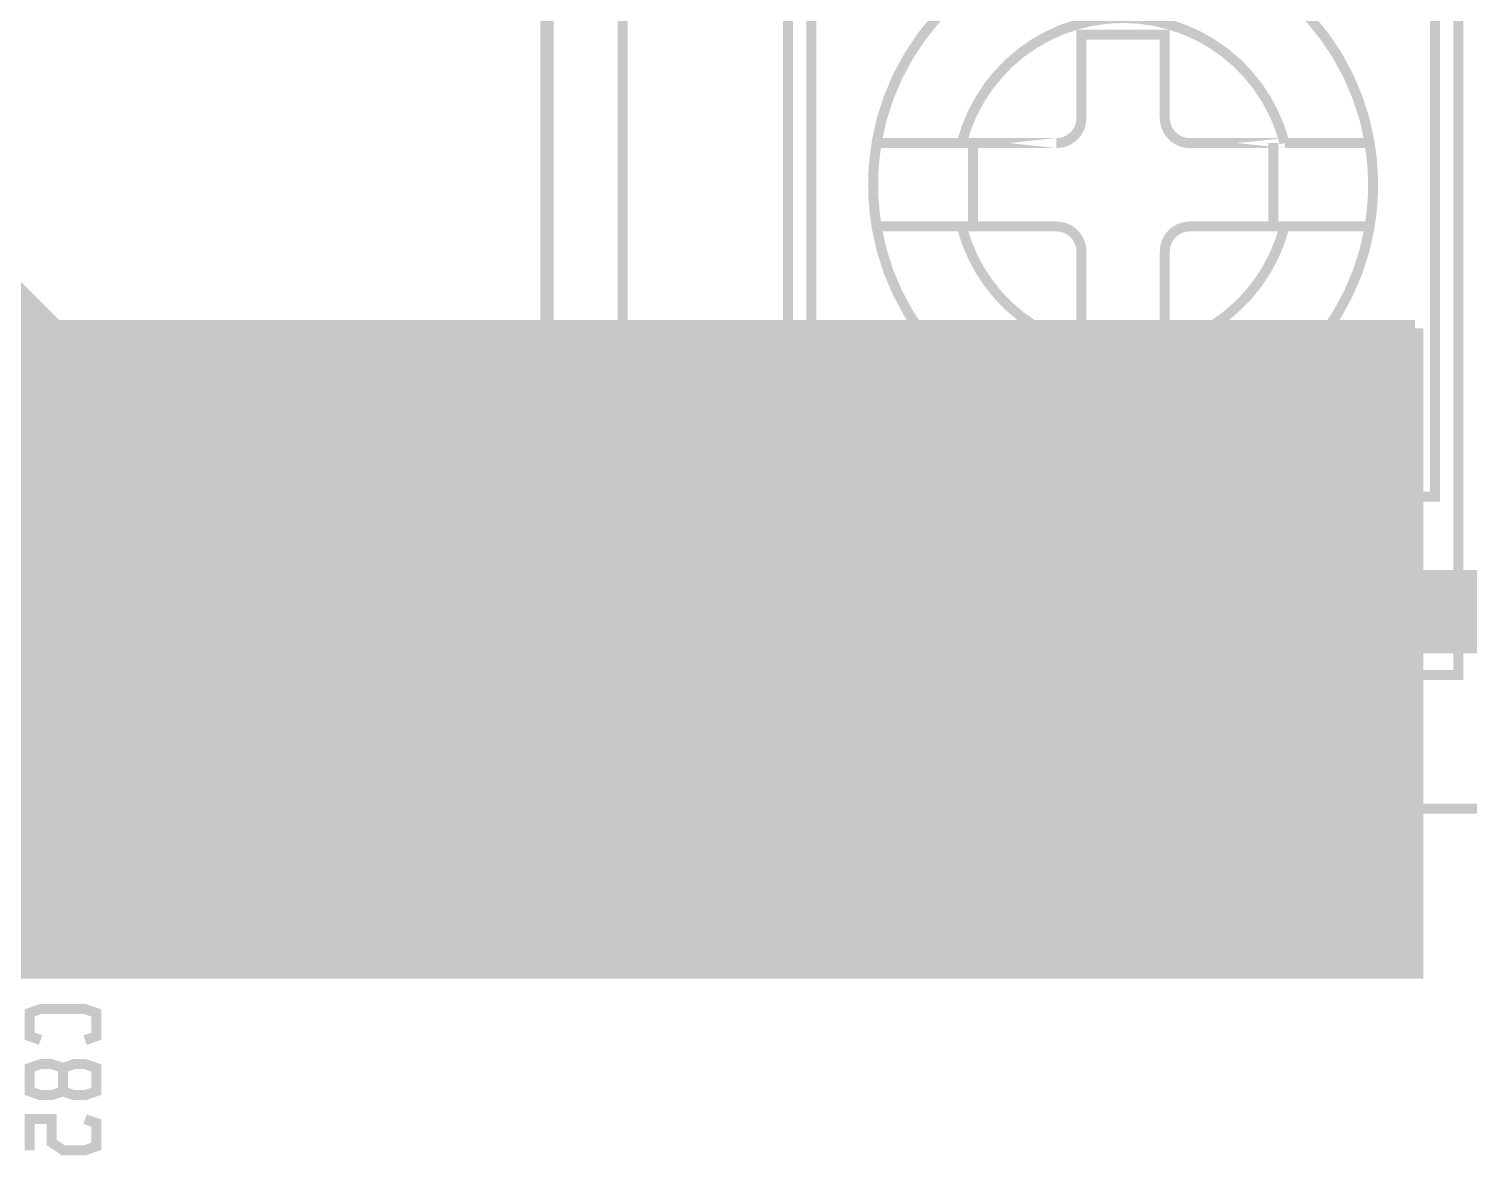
# Model space of a CAD drawing. Extents: x -20 to 155, y -92 to 168.
# Drawn here: x 97 to 118.94, y 130.15 to 147.31 of the extents above; entities that cross this region are included whole.
import ezdxf

# ---------------------------------------------------------------- set-up
doc = ezdxf.new("R2010")
doc.units = 0
doc.header["$MEASUREMENT"] = 0
doc.layers.get('0').update_dxf_attribs({"linetype": 'CONTINUOUS'})
for name, color, linetype in [('25-334-1_BOT', 7, 'CONTINUOUS'), ('25-334-1_DRD', 7, 'CONTINUOUS'), ('25-334-1_DRL', 2, 'CONTINUOUS'), ('25-334-1_IN1', 4, 'CONTINUOUS'), ('25-334-1_IN2', 3, 'CONTINUOUS'), ('25-334-1_SMB', 5, 'CONTINUOUS'), ('25-334-1_SMT', 10, 'CONTINUOUS'), ('25-334-1_SSB', 12, 'CONTINUOUS'), ('25-334-1_TOP', 13, 'CONTINUOUS'), ('THRUHOLE_TAP', 7, 'CONTINUOUS')]:
    doc.layers.add(name, color=color, linetype=linetype)

# ---------------------------------------------------------------- blocks, each defined once
blk = doc.blocks.new('ROUND_6')
at = {"const_width": 1.016}
blk.add_lwpolyline([(-0.508, 0, 1), (0.508, 0, 1)], format="xyb", close=True, dxfattribs=at)
blk = doc.blocks.new('SQUARE_14')
blk.add_solid([(3.50012, 3.50012), (3.50012, -3.50012), (-3.50012, 3.50012), (-3.50012, -3.50012)])
blk = doc.blocks.new('ROUND_33')
at = {"const_width": 0.7493}
blk.add_lwpolyline([(-0.37465, 0, 1), (0.37465, 0, 1)], format="xyb", close=True, dxfattribs=at)
blk = doc.blocks.new('ROUND_32')
at = {"const_width": 0.35052}
blk.add_lwpolyline([(-0.17526, 0, 1), (0.17526, 0, 1)], format="xyb", close=True, dxfattribs=at)
blk = doc.blocks.new('ROUND_75')
at = {"const_width": 0.54991}
blk.add_lwpolyline([(-0.274954, 0, 1), (0.274954, 0, 1)], format="xyb", close=True, dxfattribs=at)
blk = doc.blocks.new('ROUND_77')
at = {"const_width": 2.00025}
blk.add_lwpolyline([(-1.000124, 0, 1), (1.000124, 0, 1)], format="xyb", close=True, dxfattribs=at)

msp = doc.modelspace()

# ---------------------------------------------------------------- linework, layer by layer
at = {"layer": '25-334-1_BOT'}
for points, const_width in [([(85.344, 154.813), (97.409, 142.748)], 0.254), ([(96.901, 143.256), (78.613, 143.256)], 0.254), ([(96.901, 143.256), (96.901, 137.11936)], 0.254), ([(113.665, 138.43), (125.603, 138.43), (129.794, 142.621), (136.525, 142.621)], 1.27), ([(97.1296, 143.0274), (78.613, 143.0274)], 0.254), ([(97.1296, 143.0274), (97.1296, 137.28192)], 0.254), ([(97.3582, 142.7988), (78.613, 142.7988)], 0.254), ([(118.11, 142.748), (118.11, 132.969), (84.201, 132.969)], 0.254), ([(97.3582, 142.7988), (97.3582, 137.38352)], 0.254), ([(118.11, 142.748), (97.409, 142.748)], 0.254), ([(97.5868, 142.748), (97.5868, 137.4394)], 0.254), ([(97.8154, 142.748), (97.8154, 137.45464)], 0.254), ([(98.044, 142.748), (98.044, 137.43178)], 0.254), ([(98.2726, 142.748), (98.2726, 137.36574)], 0.254), ([(98.5012, 142.748), (98.5012, 137.25398)], 0.254), ([(98.7298, 142.748), (98.7298, 137.07364)], 0.254), ([(98.9584, 142.748), (98.9584, 136.779)], 0.254), ([(99.187, 142.748), (99.187, 132.969)], 0.254), ([(99.4156, 142.748), (99.4156, 132.969)], 0.254), ([(99.6442, 142.748), (99.6442, 132.969)], 0.254), ([(99.8728, 142.748), (99.8728, 132.969)], 0.254), ([(100.1014, 142.748), (100.1014, 132.969)], 0.254), ([(100.33, 142.748), (100.33, 132.969)], 0.254), ([(100.5586, 142.748), (100.5586, 132.969)], 0.254), ([(100.7872, 142.748), (100.7872, 132.969)], 0.254), ([(101.0158, 142.748), (101.0158, 132.969)], 0.254), ([(101.2444, 142.748), (101.2444, 132.969)], 0.254), ([(101.473, 142.748), (101.473, 132.969)], 0.254), ([(101.7016, 142.748), (101.7016, 132.969)], 0.254), ([(101.9302, 142.748), (101.9302, 132.969)], 0.254), ([(102.1588, 142.748), (102.1588, 132.969)], 0.254), ([(102.3874, 142.748), (102.3874, 132.969)], 0.254), ([(102.616, 142.748), (102.616, 132.969)], 0.254), ([(102.8446, 142.748), (102.8446, 132.969)], 0.254), ([(103.0732, 142.748), (103.0732, 132.969)], 0.254), ([(103.3018, 142.748), (103.3018, 132.969)], 0.254), ([(103.5304, 142.748), (103.5304, 132.969)], 0.254), ([(103.759, 142.748), (103.759, 132.969)], 0.254), ([(103.9876, 142.748), (103.9876, 132.969)], 0.254), ([(104.2162, 142.748), (104.2162, 132.969)], 0.254), ([(104.4448, 142.748), (104.4448, 132.969)], 0.254), ([(104.6734, 142.748), (104.6734, 132.969)], 0.254), ([(104.902, 142.748), (104.902, 132.969)], 0.254), ([(105.1306, 142.748), (105.1306, 132.969)], 0.254), ([(105.3592, 142.748), (105.3592, 132.969)], 0.254), ([(105.5878, 142.748), (105.5878, 132.969)], 0.254), ([(105.8164, 142.748), (105.8164, 132.969)], 0.254), ([(106.045, 142.748), (106.045, 132.969)], 0.254), ([(106.2736, 142.748), (106.2736, 132.969)], 0.254), ([(106.5022, 142.748), (106.5022, 132.969)], 0.254), ([(106.7308, 142.748), (106.7308, 132.969)], 0.254), ([(106.9594, 142.748), (106.9594, 132.969)], 0.254), ([(107.188, 142.748), (107.188, 132.969)], 0.254), ([(107.4166, 142.748), (107.4166, 132.969)], 0.254), ([(107.6452, 142.748), (107.6452, 132.969)], 0.254), ([(107.8738, 142.748), (107.8738, 132.969)], 0.254), ([(108.1024, 142.748), (108.1024, 132.969)], 0.254), ([(108.331, 142.748), (108.331, 132.969)], 0.254), ([(108.5596, 142.748), (108.5596, 132.969)], 0.254), ([(108.7882, 142.748), (108.7882, 132.969)], 0.254), ([(109.0168, 142.748), (109.0168, 132.969)], 0.254), ([(109.2454, 142.748), (109.2454, 132.969)], 0.254), ([(109.474, 142.748), (109.474, 132.969)], 0.254), ([(109.7026, 142.748), (109.7026, 132.969)], 0.254), ([(109.9312, 142.748), (109.9312, 132.969)], 0.254), ([(110.1598, 142.748), (110.1598, 132.969)], 0.254), ([(110.3884, 142.748), (110.3884, 132.969)], 0.254), ([(110.617, 142.748), (110.617, 132.969)], 0.254), ([(110.8456, 142.748), (110.8456, 132.969)], 0.254), ([(111.0742, 142.748), (111.0742, 132.969)], 0.254), ([(111.3028, 142.748), (111.3028, 132.969)], 0.254), ([(111.5314, 142.748), (111.5314, 132.969)], 0.254), ([(111.76, 142.748), (111.76, 132.969)], 0.254), ([(111.9886, 142.748), (111.9886, 132.969)], 0.254), ([(112.2172, 142.748), (112.2172, 132.969)], 0.254), ([(112.4458, 142.748), (112.4458, 132.969)], 0.254), ([(112.6744, 142.748), (112.6744, 132.969)], 0.254), ([(112.903, 142.748), (112.903, 132.969)], 0.254), ([(113.1316, 142.748), (113.1316, 132.969)], 0.254), ([(113.3602, 142.748), (113.3602, 132.969)], 0.254), ([(113.5888, 142.748), (113.5888, 132.969)], 0.254), ([(113.8174, 142.748), (113.8174, 132.969)], 0.254), ([(114.046, 142.748), (114.046, 132.969)], 0.254), ([(114.2746, 142.748), (114.2746, 132.969)], 0.254), ([(114.5032, 142.748), (114.5032, 132.969)], 0.254), ([(114.7318, 142.748), (114.7318, 132.969)], 0.254), ([(114.9604, 142.748), (114.9604, 132.969)], 0.254), ([(115.189, 142.748), (115.189, 132.969)], 0.254), ([(115.4176, 142.748), (115.4176, 132.969)], 0.254), ([(115.6462, 142.748), (115.6462, 132.969)], 0.254), ([(115.8748, 142.748), (115.8748, 132.969)], 0.254), ([(116.1034, 142.748), (116.1034, 132.969)], 0.254), ([(116.332, 142.748), (116.332, 132.969)], 0.254), ([(116.5606, 142.748), (116.5606, 132.969)], 0.254), ([(116.7892, 142.748), (116.7892, 132.969)], 0.254), ([(117.0178, 142.748), (117.0178, 132.969)], 0.254), ([(117.2464, 142.748), (117.2464, 132.969)], 0.254), ([(117.475, 142.748), (117.475, 132.969)], 0.254), ([(117.7036, 142.748), (117.7036, 132.969)], 0.254), ([(117.9322, 142.748), (117.9322, 132.969)], 0.254), ([(118.11, 142.5702), (78.613, 142.5702)], 0.254), ([(118.11, 142.3416), (78.613, 142.3416)], 0.254), ([(118.11, 142.113), (78.613, 142.113)], 0.254), ([(118.11, 141.8844), (78.613, 141.8844)], 0.254), ([(118.11, 141.6558), (78.613, 141.6558)], 0.254), ([(118.11, 141.4272), (78.613, 141.4272)], 0.254), ([(118.11, 141.1986), (78.613, 141.1986)], 0.254), ([(118.11, 140.97), (78.613, 140.97)], 0.254), ([(118.11, 140.7414), (78.613, 140.7414)], 0.254), ([(118.11, 140.5128), (78.613, 140.5128)], 0.254), ([(118.11, 140.2842), (78.613, 140.2842)], 0.254), ([(118.11, 140.0556), (78.613, 140.0556)], 0.254), ([(118.11, 139.827), (78.613, 139.827)], 0.254), ([(118.11, 139.5984), (78.613, 139.5984)], 0.254), ([(118.11, 139.3698), (78.613, 139.3698)], 0.254), ([(118.11, 139.1412), (78.613, 139.1412)], 0.254), ([(118.11, 138.9126), (78.613, 138.9126)], 0.254), ([(118.11, 138.684), (78.613, 138.684)], 0.254), ([(118.11, 138.4554), (78.7146, 138.4554)], 0.254), ([(118.11, 138.2268), (78.9432, 138.2268)], 0.254), ([(118.11, 137.9982), (79.1718, 137.9982)], 0.254), ([(118.11, 137.7696), (79.4004, 137.7696)], 0.254), ([(118.11, 137.541), (79.629, 137.541)], 0.254), ([(97.18294, 137.3124), (79.8576, 137.3124)], 0.254), ([(118.11, 137.3124), (98.39452, 137.3124)], 0.254), ([(96.8375, 137.06094), (97.79, 136.11098)], 0.254), ([(98.7425, 137.06094), (97.79, 136.11098)], 0.254), ([(118.11, 137.0838), (98.71964, 137.0838)], 0.254), ([(118.11, 136.8552), (98.91014, 136.8552)], 0.254), ([(118.11, 136.6266), (99.03206, 136.6266)], 0.254), ([(118.11, 136.398), (99.10572, 136.398)], 0.254), ([(96.8375, 135.15848), (97.79, 136.11098)], 0.254), ([(98.7425, 135.15848), (97.79, 136.11098)], 0.254), ([(118.11, 136.1694), (99.13366, 136.1694)], 0.254), ([(118.11, 135.9408), (99.12604, 135.9408)], 0.254), ([(118.11, 135.7122), (99.07524, 135.7122)], 0.254), ([(118.11, 135.4836), (98.98126, 135.4836)], 0.254), ([(118.11, 135.255), (98.82886, 135.255)], 0.254), ([(98.9584, 135.44042), (98.9584, 132.969)], 0.254), ([(96.9899, 135.0264), (82.1436, 135.0264)], 0.254), ([(96.901, 135.10006), (96.901, 132.969)], 0.254), ([(118.11, 135.0264), (98.58756, 135.0264)], 0.254), ([(98.7298, 135.14578), (98.7298, 132.969)], 0.254), ([(97.49028, 134.7978), (82.3722, 134.7978)], 0.254), ([(97.1296, 134.9375), (97.1296, 132.969)], 0.254), ([(97.3582, 134.8359), (97.3582, 132.969)], 0.254), ([(98.044, 134.78764), (98.044, 132.969)], 0.254), ([(118.11, 134.7978), (98.08972, 134.7978)], 0.254), ([(98.2726, 134.85368), (98.2726, 132.969)], 0.254), ([(98.5012, 134.96798), (98.5012, 132.969)], 0.254), ([(118.11, 134.5692), (82.6008, 134.5692)], 0.254), ([(97.5868, 134.78002), (97.5868, 132.969)], 0.254), ([(97.8154, 134.76478), (97.8154, 132.969)], 0.254), ([(118.11, 134.3406), (82.8294, 134.3406)], 0.254), ([(118.11, 134.112), (83.058, 134.112)], 0.254), ([(118.11, 133.8834), (83.2866, 133.8834)], 0.254), ([(118.11, 133.6548), (83.5152, 133.6548)], 0.254), ([(118.11, 133.4262), (83.7438, 133.4262)], 0.254), ([(118.11, 133.1976), (83.9724, 133.1976)], 0.254)]:
    msp.add_lwpolyline(points, dxfattribs=dict(at, const_width=const_width))
at = {"layer": '25-334-1_BOT', "const_width": 0.254}
for points in [[(97.79, 137.45718, 0.4142136), (96.4438, 136.11098)], [(99.1362, 136.11098, 0.4142136), (97.79, 137.45718)], [(96.4438, 136.11098, 0.4142136), (97.79, 134.76478)], [(97.79, 134.76478, 0.4142136), (99.1362, 136.11098)]]:
    msp.add_lwpolyline(points, format="xyb", dxfattribs=at)
at = {"layer": '25-334-1_DRD', "const_width": 0.254}
for points in [[(97.536, 141.605), (97.155, 141.224)], [(98.044, 141.605), (97.536, 141.605)], [(98.425, 141.224), (98.044, 141.605)], [(100.076, 141.605), (99.695, 141.224)], [(100.584, 141.605), (100.076, 141.605)], [(100.965, 141.224), (100.584, 141.605)], [(102.616, 141.605), (102.235, 141.224)], [(103.124, 141.605), (102.616, 141.605)], [(103.505, 141.224), (103.124, 141.605)], [(105.156, 141.605), (104.775, 141.224)], [(105.664, 141.605), (105.156, 141.605)], [(106.045, 141.224), (105.664, 141.605)], [(107.696, 141.605), (107.315, 141.224)], [(108.204, 141.605), (107.696, 141.605)], [(108.585, 141.224), (108.204, 141.605)], [(97.155, 141.224), (97.155, 140.716)], [(98.425, 140.716), (98.425, 141.224)], [(99.695, 141.224), (99.695, 140.716)], [(100.965, 140.716), (100.965, 141.224)], [(102.235, 141.224), (102.235, 140.716)], [(103.505, 140.716), (103.505, 141.224)], [(104.775, 141.224), (104.775, 140.716)], [(106.045, 140.716), (106.045, 141.224)], [(107.315, 141.224), (107.315, 140.716)], [(108.585, 140.716), (108.585, 141.224)], [(97.155, 140.716), (97.536, 140.335)], [(98.044, 140.335), (98.425, 140.716)], [(99.695, 140.716), (100.076, 140.335)], [(100.584, 140.335), (100.965, 140.716)], [(102.235, 140.716), (102.616, 140.335)], [(103.124, 140.335), (103.505, 140.716)], [(104.775, 140.716), (105.156, 140.335)], [(105.664, 140.335), (106.045, 140.716)], [(107.315, 140.716), (107.696, 140.335)], [(108.204, 140.335), (108.585, 140.716)], [(97.536, 140.335), (98.044, 140.335)], [(100.076, 140.335), (100.584, 140.335)], [(102.616, 140.335), (103.124, 140.335)], [(105.156, 140.335), (105.664, 140.335)], [(107.696, 140.335), (108.204, 140.335)], [(113.665, 139.7), (113.665, 137.16)], [(97.536, 139.065), (97.155, 138.684)], [(98.044, 139.065), (97.536, 139.065)], [(98.425, 138.684), (98.044, 139.065)], [(100.076, 139.065), (99.695, 138.684)], [(100.584, 139.065), (100.076, 139.065)], [(100.965, 138.684), (100.584, 139.065)], [(102.616, 139.065), (102.235, 138.684)], [(103.124, 139.065), (102.616, 139.065)], [(103.505, 138.684), (103.124, 139.065)], [(105.156, 139.065), (104.775, 138.684)], [(105.664, 139.065), (105.156, 139.065)], [(106.045, 138.684), (105.664, 139.065)], [(107.696, 139.065), (107.315, 138.684)], [(108.204, 139.065), (107.696, 139.065)], [(108.585, 138.684), (108.204, 139.065)], [(97.155, 138.684), (97.155, 138.176)], [(98.425, 138.176), (98.425, 138.684)], [(99.695, 138.684), (99.695, 138.176)], [(100.965, 138.176), (100.965, 138.684)], [(102.235, 138.684), (102.235, 138.176)], [(103.505, 138.176), (103.505, 138.684)], [(104.775, 138.684), (104.775, 138.176)], [(106.045, 138.176), (106.045, 138.684)], [(107.315, 138.684), (107.315, 138.176)], [(108.585, 138.176), (108.585, 138.684)], [(114.935, 138.43), (112.395, 138.43)], [(97.155, 138.176), (97.536, 137.795)], [(98.044, 137.795), (98.425, 138.176)], [(99.695, 138.176), (100.076, 137.795)], [(100.584, 137.795), (100.965, 138.176)], [(102.235, 138.176), (102.616, 137.795)], [(103.124, 137.795), (103.505, 138.176)], [(104.775, 138.176), (105.156, 137.795)], [(105.664, 137.795), (106.045, 138.176)], [(107.315, 138.176), (107.696, 137.795)], [(108.204, 137.795), (108.585, 138.176)], [(97.536, 137.795), (98.044, 137.795)], [(100.076, 137.795), (100.584, 137.795)], [(102.616, 137.795), (103.124, 137.795)], [(105.156, 137.795), (105.664, 137.795)], [(107.696, 137.795), (108.204, 137.795)], [(97.155, 136.74598), (97.155, 135.47598)], [(98.425, 136.74598), (97.155, 136.74598)], [(98.425, 136.74598), (97.155, 135.47598)], [(98.425, 135.47598), (97.155, 136.74598)], [(98.425, 135.47598), (98.425, 136.74598)], [(100.076, 136.525), (99.695, 136.144)], [(100.584, 136.525), (100.076, 136.525)], [(100.965, 136.144), (100.584, 136.525)], [(102.616, 136.525), (102.235, 136.144)], [(103.124, 136.525), (102.616, 136.525)], [(103.505, 136.144), (103.124, 136.525)], [(105.156, 136.525), (104.775, 136.144)], [(105.664, 136.525), (105.156, 136.525)], [(106.045, 136.144), (105.664, 136.525)], [(107.696, 136.525), (107.315, 136.144)], [(108.204, 136.525), (107.696, 136.525)], [(108.585, 136.144), (108.204, 136.525)], [(99.695, 136.144), (99.695, 135.636)], [(100.965, 135.636), (100.965, 136.144)], [(102.235, 136.144), (102.235, 135.636)], [(103.505, 135.636), (103.505, 136.144)], [(104.775, 136.144), (104.775, 135.636)], [(106.045, 135.636), (106.045, 136.144)], [(107.315, 136.144), (107.315, 135.636)], [(108.585, 135.636), (108.585, 136.144)], [(97.155, 135.47598), (98.425, 135.47598)], [(99.695, 135.636), (100.076, 135.255)], [(100.584, 135.255), (100.965, 135.636)], [(102.235, 135.636), (102.616, 135.255)], [(103.124, 135.255), (103.505, 135.636)], [(104.775, 135.636), (105.156, 135.255)], [(105.664, 135.255), (106.045, 135.636)], [(107.315, 135.636), (107.696, 135.255)], [(108.204, 135.255), (108.585, 135.636)], [(100.076, 135.255), (100.584, 135.255)], [(102.616, 135.255), (103.124, 135.255)], [(105.156, 135.255), (105.664, 135.255)], [(107.696, 135.255), (108.204, 135.255)], [(100.076, 134.62), (99.695, 134.239)], [(100.584, 134.62), (100.076, 134.62)], [(100.965, 134.239), (100.584, 134.62)], [(102.616, 134.62), (102.235, 134.239)], [(103.124, 134.62), (102.616, 134.62)], [(103.505, 134.239), (103.124, 134.62)], [(105.156, 134.62), (104.775, 134.239)], [(105.664, 134.62), (105.156, 134.62)], [(106.045, 134.239), (105.664, 134.62)], [(107.696, 134.62), (107.315, 134.239)], [(108.204, 134.62), (107.696, 134.62)], [(108.585, 134.239), (108.204, 134.62)], [(99.695, 134.239), (99.695, 133.731)], [(100.965, 133.731), (100.965, 134.239)], [(102.235, 134.239), (102.235, 133.731)], [(103.505, 133.731), (103.505, 134.239)], [(104.775, 134.239), (104.775, 133.731)], [(106.045, 133.731), (106.045, 134.239)], [(107.315, 134.239), (107.315, 133.731)], [(108.585, 133.731), (108.585, 134.239)], [(99.695, 133.731), (100.076, 133.35)], [(100.584, 133.35), (100.965, 133.731)], [(102.235, 133.731), (102.616, 133.35)], [(103.124, 133.35), (103.505, 133.731)], [(104.775, 133.731), (105.156, 133.35)], [(105.664, 133.35), (106.045, 133.731)], [(107.315, 133.731), (107.696, 133.35)], [(108.204, 133.35), (108.585, 133.731)], [(100.076, 133.35), (100.584, 133.35)], [(102.616, 133.35), (103.124, 133.35)], [(105.156, 133.35), (105.664, 133.35)], [(107.696, 133.35), (108.204, 133.35)]]:
    msp.add_lwpolyline(points, dxfattribs=at)
at = {"layer": '25-334-1_IN1', "const_width": 0.254}
for points in [[(85.344, 154.813), (97.409, 142.748)], [(96.901, 143.256), (78.613, 143.256)], [(96.901, 143.256), (96.901, 137.11936)], [(97.1296, 143.0274), (78.613, 143.0274)], [(97.1296, 143.0274), (97.1296, 137.28192)], [(97.3582, 142.7988), (78.613, 142.7988)], [(97.3582, 142.7988), (97.3582, 137.38352)], [(118.11, 142.748), (97.409, 142.748)], [(97.5868, 142.748), (97.5868, 137.4394)], [(97.8154, 142.748), (97.8154, 137.45464)], [(98.044, 142.748), (98.044, 137.43178)], [(98.2726, 142.748), (98.2726, 137.36574)], [(98.5012, 142.748), (98.5012, 137.25398)], [(98.7298, 142.748), (98.7298, 137.07364)], [(98.9584, 142.748), (98.9584, 136.779)], [(99.187, 142.748), (99.187, 132.969)], [(99.4156, 142.748), (99.4156, 132.969)], [(99.6442, 142.748), (99.6442, 132.969)], [(99.8728, 142.748), (99.8728, 132.969)], [(100.1014, 142.748), (100.1014, 132.969)], [(100.33, 142.748), (100.33, 132.969)], [(100.5586, 142.748), (100.5586, 132.969)], [(100.7872, 142.748), (100.7872, 132.969)], [(101.0158, 142.748), (101.0158, 132.969)], [(101.2444, 142.748), (101.2444, 132.969)], [(101.473, 142.748), (101.473, 132.969)], [(101.7016, 142.748), (101.7016, 132.969)], [(101.9302, 142.748), (101.9302, 132.969)], [(102.1588, 142.748), (102.1588, 132.969)], [(102.3874, 142.748), (102.3874, 132.969)], [(102.616, 142.748), (102.616, 132.969)], [(102.8446, 142.748), (102.8446, 132.969)], [(103.0732, 142.748), (103.0732, 132.969)], [(103.3018, 142.748), (103.3018, 132.969)], [(103.5304, 142.748), (103.5304, 132.969)], [(103.759, 142.748), (103.759, 132.969)], [(103.9876, 142.748), (103.9876, 132.969)], [(104.2162, 142.748), (104.2162, 132.969)], [(104.4448, 142.748), (104.4448, 132.969)], [(104.6734, 142.748), (104.6734, 132.969)], [(104.902, 142.748), (104.902, 132.969)], [(105.1306, 142.748), (105.1306, 132.969)], [(105.3592, 142.748), (105.3592, 132.969)], [(105.5878, 142.748), (105.5878, 132.969)], [(105.8164, 142.748), (105.8164, 132.969)], [(106.045, 142.748), (106.045, 132.969)], [(106.2736, 142.748), (106.2736, 132.969)], [(106.5022, 142.748), (106.5022, 132.969)], [(106.7308, 142.748), (106.7308, 132.969)], [(106.9594, 142.748), (106.9594, 132.969)], [(107.188, 142.748), (107.188, 132.969)], [(107.4166, 142.748), (107.4166, 132.969)], [(107.6452, 142.748), (107.6452, 132.969)], [(107.8738, 142.748), (107.8738, 132.969)], [(108.1024, 142.748), (108.1024, 132.969)], [(108.331, 142.748), (108.331, 132.969)], [(108.5596, 142.748), (108.5596, 132.969)], [(108.7882, 142.748), (108.7882, 132.969)], [(109.0168, 142.748), (109.0168, 132.969)], [(109.2454, 142.748), (109.2454, 132.969)], [(109.474, 142.748), (109.474, 132.969)], [(109.7026, 142.748), (109.7026, 132.969)], [(109.9312, 142.748), (109.9312, 132.969)], [(110.1598, 142.748), (110.1598, 132.969)], [(110.3884, 142.748), (110.3884, 132.969)], [(110.617, 142.748), (110.617, 132.969)], [(110.8456, 142.748), (110.8456, 132.969)], [(111.0742, 142.748), (111.0742, 132.969)], [(111.3028, 142.748), (111.3028, 132.969)], [(111.5314, 142.748), (111.5314, 132.969)], [(111.76, 142.748), (111.76, 132.969)], [(111.9886, 142.748), (111.9886, 132.969)], [(112.2172, 142.748), (112.2172, 132.969)], [(112.4458, 142.748), (112.4458, 132.969)], [(112.6744, 142.748), (112.6744, 132.969)], [(112.903, 142.748), (112.903, 132.969)], [(113.1316, 142.748), (113.1316, 132.969)], [(113.3602, 142.748), (113.3602, 132.969)], [(113.5888, 142.748), (113.5888, 132.969)], [(113.8174, 142.748), (113.8174, 132.969)], [(114.046, 142.748), (114.046, 132.969)], [(114.2746, 142.748), (114.2746, 132.969)], [(114.5032, 142.748), (114.5032, 132.969)], [(114.7318, 142.748), (114.7318, 132.969)], [(114.9604, 142.748), (114.9604, 132.969)], [(115.189, 142.748), (115.189, 132.969)], [(115.4176, 142.748), (115.4176, 132.969)], [(115.6462, 142.748), (115.6462, 132.969)], [(115.8748, 142.748), (115.8748, 132.969)], [(116.1034, 142.748), (116.1034, 132.969)], [(116.332, 142.748), (116.332, 132.969)], [(116.5606, 142.748), (116.5606, 132.969)], [(116.7892, 142.748), (116.7892, 132.969)], [(117.0178, 142.748), (117.0178, 132.969)], [(117.2464, 142.748), (117.2464, 132.969)], [(117.475, 142.748), (117.475, 132.969)], [(117.7036, 142.748), (117.7036, 132.969)], [(117.9322, 142.748), (117.9322, 132.969)], [(118.11, 142.748), (118.11, 132.969)], [(118.11, 142.5702), (78.613, 142.5702)], [(118.11, 142.3416), (78.613, 142.3416)], [(118.11, 142.113), (78.613, 142.113)], [(118.11, 141.8844), (78.613, 141.8844)], [(118.11, 141.6558), (78.613, 141.6558)], [(118.11, 141.4272), (78.613, 141.4272)], [(118.11, 141.1986), (78.613, 141.1986)], [(118.11, 140.97), (78.613, 140.97)], [(118.11, 140.7414), (78.613, 140.7414)], [(118.11, 140.5128), (78.613, 140.5128)], [(118.11, 140.2842), (78.613, 140.2842)], [(118.11, 140.0556), (78.613, 140.0556)], [(118.11, 139.827), (78.613, 139.827)], [(118.11, 139.5984), (78.613, 139.5984)], [(118.11, 139.3698), (78.613, 139.3698)], [(118.11, 139.1412), (78.613, 139.1412)], [(118.11, 138.9126), (78.613, 138.9126)], [(118.11, 138.684), (78.613, 138.684)], [(118.11, 138.4554), (78.7146, 138.4554)], [(118.11, 138.2268), (78.9432, 138.2268)], [(118.11, 137.9982), (79.1718, 137.9982)], [(118.11, 137.7696), (79.4004, 137.7696)], [(118.11, 137.541), (79.629, 137.541)], [(97.18294, 137.3124), (79.8576, 137.3124)], [(118.11, 137.3124), (98.39452, 137.3124)], [(96.8375, 137.06094), (97.79, 136.11098)], [(98.7425, 137.06094), (97.79, 136.11098)], [(118.11, 137.0838), (98.71964, 137.0838)], [(118.11, 136.8552), (98.91014, 136.8552)], [(118.11, 136.6266), (99.03206, 136.6266)], [(118.11, 136.398), (99.10572, 136.398)], [(96.8375, 135.15848), (97.79, 136.11098)], [(98.7425, 135.15848), (97.79, 136.11098)], [(118.11, 136.1694), (99.13366, 136.1694)], [(118.11, 135.9408), (99.12604, 135.9408)], [(118.11, 135.7122), (99.07524, 135.7122)], [(118.11, 135.4836), (98.98126, 135.4836)], [(118.11, 135.255), (98.82886, 135.255)], [(98.9584, 135.44042), (98.9584, 132.969)], [(96.9899, 135.0264), (82.1436, 135.0264)], [(96.901, 135.10006), (96.901, 132.969)], [(118.11, 135.0264), (98.58756, 135.0264)], [(98.7298, 135.14578), (98.7298, 132.969)], [(97.49028, 134.7978), (82.3722, 134.7978)], [(97.1296, 134.9375), (97.1296, 132.969)], [(97.3582, 134.8359), (97.3582, 132.969)], [(98.044, 134.78764), (98.044, 132.969)], [(118.11, 134.7978), (98.08972, 134.7978)], [(98.2726, 134.85368), (98.2726, 132.969)], [(98.5012, 134.96798), (98.5012, 132.969)], [(118.11, 134.5692), (82.6008, 134.5692)], [(97.5868, 134.78002), (97.5868, 132.969)], [(97.8154, 134.76478), (97.8154, 132.969)], [(118.11, 134.3406), (82.8294, 134.3406)], [(118.11, 134.112), (83.058, 134.112)], [(118.11, 133.8834), (83.2866, 133.8834)], [(118.11, 133.6548), (83.5152, 133.6548)], [(118.11, 133.4262), (83.7438, 133.4262)], [(118.11, 133.1976), (83.9724, 133.1976)], [(118.11, 132.969), (84.201, 132.969)]]:
    msp.add_lwpolyline(points, dxfattribs=at)
for points in [[(97.79, 137.45718, 0.4142136), (96.4438, 136.11098)], [(99.1362, 136.11098, 0.4142136), (97.79, 137.45718)], [(96.4438, 136.11098, 0.4142136), (97.79, 134.76478)], [(97.79, 134.76478, 0.4142136), (99.1362, 136.11098)]]:
    msp.add_lwpolyline(points, format="xyb", dxfattribs=at)
at = {"layer": '25-334-1_IN2', "const_width": 0.254}
for points in [[(85.344, 154.813), (97.409, 142.748)], [(96.901, 143.256), (78.613, 143.256)], [(96.901, 143.256), (96.901, 137.11936)], [(97.1296, 143.0274), (78.613, 143.0274)], [(97.1296, 143.0274), (97.1296, 137.28192)], [(97.3582, 142.7988), (78.613, 142.7988)], [(118.11, 142.748), (118.11, 132.969), (84.201, 132.969)], [(97.3582, 142.7988), (97.3582, 137.38352)], [(118.11, 142.748), (97.409, 142.748)], [(97.5868, 142.748), (97.5868, 137.4394)], [(97.8154, 142.748), (97.8154, 137.45464)], [(98.044, 142.748), (98.044, 137.43178)], [(98.2726, 142.748), (98.2726, 137.36574)], [(98.5012, 142.748), (98.5012, 137.25398)], [(98.7298, 142.748), (98.7298, 137.07364)], [(98.9584, 142.748), (98.9584, 136.779)], [(99.187, 142.748), (99.187, 132.969)], [(99.4156, 142.748), (99.4156, 132.969)], [(99.6442, 142.748), (99.6442, 132.969)], [(99.8728, 142.748), (99.8728, 132.969)], [(100.1014, 142.748), (100.1014, 132.969)], [(100.33, 142.748), (100.33, 132.969)], [(100.5586, 142.748), (100.5586, 132.969)], [(100.7872, 142.748), (100.7872, 132.969)], [(101.0158, 142.748), (101.0158, 132.969)], [(101.2444, 142.748), (101.2444, 132.969)], [(101.473, 142.748), (101.473, 132.969)], [(101.7016, 142.748), (101.7016, 132.969)], [(101.9302, 142.748), (101.9302, 132.969)], [(102.1588, 142.748), (102.1588, 132.969)], [(102.3874, 142.748), (102.3874, 132.969)], [(102.616, 142.748), (102.616, 132.969)], [(102.8446, 142.748), (102.8446, 132.969)], [(103.0732, 142.748), (103.0732, 132.969)], [(103.3018, 142.748), (103.3018, 132.969)], [(103.5304, 142.748), (103.5304, 132.969)], [(103.759, 142.748), (103.759, 132.969)], [(103.9876, 142.748), (103.9876, 132.969)], [(104.2162, 142.748), (104.2162, 132.969)], [(104.4448, 142.748), (104.4448, 132.969)], [(104.6734, 142.748), (104.6734, 132.969)], [(104.902, 142.748), (104.902, 132.969)], [(105.1306, 142.748), (105.1306, 132.969)], [(105.3592, 142.748), (105.3592, 132.969)], [(105.5878, 142.748), (105.5878, 132.969)], [(105.8164, 142.748), (105.8164, 132.969)], [(106.045, 142.748), (106.045, 132.969)], [(106.2736, 142.748), (106.2736, 132.969)], [(106.5022, 142.748), (106.5022, 132.969)], [(106.7308, 142.748), (106.7308, 132.969)], [(106.9594, 142.748), (106.9594, 132.969)], [(107.188, 142.748), (107.188, 132.969)], [(107.4166, 142.748), (107.4166, 132.969)], [(107.6452, 142.748), (107.6452, 132.969)], [(107.8738, 142.748), (107.8738, 132.969)], [(108.1024, 142.748), (108.1024, 132.969)], [(108.331, 142.748), (108.331, 132.969)], [(108.5596, 142.748), (108.5596, 132.969)], [(108.7882, 142.748), (108.7882, 132.969)], [(109.0168, 142.748), (109.0168, 132.969)], [(109.2454, 142.748), (109.2454, 132.969)], [(109.474, 142.748), (109.474, 132.969)], [(109.7026, 142.748), (109.7026, 132.969)], [(109.9312, 142.748), (109.9312, 132.969)], [(110.1598, 142.748), (110.1598, 132.969)], [(110.3884, 142.748), (110.3884, 132.969)], [(110.617, 142.748), (110.617, 132.969)], [(110.8456, 142.748), (110.8456, 132.969)], [(111.0742, 142.748), (111.0742, 132.969)], [(111.3028, 142.748), (111.3028, 132.969)], [(111.5314, 142.748), (111.5314, 132.969)], [(111.76, 142.748), (111.76, 132.969)], [(111.9886, 142.748), (111.9886, 132.969)], [(112.2172, 142.748), (112.2172, 132.969)], [(112.4458, 142.748), (112.4458, 132.969)], [(112.6744, 142.748), (112.6744, 132.969)], [(112.903, 142.748), (112.903, 132.969)], [(113.1316, 142.748), (113.1316, 132.969)], [(113.3602, 142.748), (113.3602, 132.969)], [(113.5888, 142.748), (113.5888, 132.969)], [(113.8174, 142.748), (113.8174, 132.969)], [(114.046, 142.748), (114.046, 132.969)], [(114.2746, 142.748), (114.2746, 132.969)], [(114.5032, 142.748), (114.5032, 132.969)], [(114.7318, 142.748), (114.7318, 132.969)], [(114.9604, 142.748), (114.9604, 132.969)], [(115.189, 142.748), (115.189, 132.969)], [(115.4176, 142.748), (115.4176, 132.969)], [(115.6462, 142.748), (115.6462, 132.969)], [(115.8748, 142.748), (115.8748, 132.969)], [(116.1034, 142.748), (116.1034, 132.969)], [(116.332, 142.748), (116.332, 132.969)], [(116.5606, 142.748), (116.5606, 132.969)], [(116.7892, 142.748), (116.7892, 132.969)], [(117.0178, 142.748), (117.0178, 132.969)], [(117.2464, 142.748), (117.2464, 132.969)], [(117.475, 142.748), (117.475, 132.969)], [(117.7036, 142.748), (117.7036, 132.969)], [(117.9322, 142.748), (117.9322, 132.969)], [(118.11, 142.5702), (78.613, 142.5702)], [(118.11, 142.3416), (78.613, 142.3416)], [(118.11, 142.113), (78.613, 142.113)], [(118.11, 141.8844), (78.613, 141.8844)], [(118.11, 141.6558), (78.613, 141.6558)], [(118.11, 141.4272), (78.613, 141.4272)], [(118.11, 141.1986), (78.613, 141.1986)], [(118.11, 140.97), (78.613, 140.97)], [(118.11, 140.7414), (78.613, 140.7414)], [(118.11, 140.5128), (78.613, 140.5128)], [(118.11, 140.2842), (78.613, 140.2842)], [(118.11, 140.0556), (78.613, 140.0556)], [(118.11, 139.827), (78.613, 139.827)], [(118.11, 139.5984), (78.613, 139.5984)], [(118.11, 139.3698), (78.613, 139.3698)], [(118.11, 139.1412), (78.613, 139.1412)], [(118.11, 138.9126), (78.613, 138.9126)], [(118.11, 138.684), (78.613, 138.684)], [(118.11, 138.4554), (78.7146, 138.4554)], [(118.11, 138.2268), (78.9432, 138.2268)], [(118.11, 137.9982), (79.1718, 137.9982)], [(118.11, 137.7696), (79.4004, 137.7696)], [(118.11, 137.541), (79.629, 137.541)], [(97.18294, 137.3124), (79.8576, 137.3124)], [(118.11, 137.3124), (98.39452, 137.3124)], [(96.8375, 137.06094), (97.79, 136.11098)], [(98.7425, 137.06094), (97.79, 136.11098)], [(118.11, 137.0838), (98.71964, 137.0838)], [(118.11, 136.8552), (98.91014, 136.8552)], [(118.11, 136.6266), (99.03206, 136.6266)], [(118.11, 136.398), (99.10572, 136.398)], [(96.8375, 135.15848), (97.79, 136.11098)], [(98.7425, 135.15848), (97.79, 136.11098)], [(118.11, 136.1694), (99.13366, 136.1694)], [(118.11, 135.9408), (99.12604, 135.9408)], [(118.11, 135.7122), (99.07524, 135.7122)], [(118.11, 135.4836), (98.98126, 135.4836)], [(118.11, 135.255), (98.82886, 135.255)], [(98.9584, 135.44042), (98.9584, 132.969)], [(96.9899, 135.0264), (82.1436, 135.0264)], [(96.901, 135.10006), (96.901, 132.969)], [(118.11, 135.0264), (98.58756, 135.0264)], [(98.7298, 135.14578), (98.7298, 132.969)], [(97.49028, 134.7978), (82.3722, 134.7978)], [(97.1296, 134.9375), (97.1296, 132.969)], [(97.3582, 134.8359), (97.3582, 132.969)], [(98.044, 134.78764), (98.044, 132.969)], [(118.11, 134.7978), (98.08972, 134.7978)], [(98.2726, 134.85368), (98.2726, 132.969)], [(98.5012, 134.96798), (98.5012, 132.969)], [(118.11, 134.5692), (82.6008, 134.5692)], [(97.5868, 134.78002), (97.5868, 132.969)], [(97.8154, 134.76478), (97.8154, 132.969)], [(118.11, 134.3406), (82.8294, 134.3406)], [(118.11, 134.112), (83.058, 134.112)], [(118.11, 133.8834), (83.2866, 133.8834)], [(118.11, 133.6548), (83.5152, 133.6548)], [(118.11, 133.4262), (83.7438, 133.4262)], [(118.11, 133.1976), (83.9724, 133.1976)]]:
    msp.add_lwpolyline(points, dxfattribs=at)
for points in [[(97.79, 137.45718, 0.4142136), (96.4438, 136.11098)], [(99.1362, 136.11098, 0.4142136), (97.79, 137.45718)], [(96.4438, 136.11098, 0.4142136), (97.79, 134.76478)], [(97.79, 134.76478, 0.4142136), (99.1362, 136.11098)]]:
    msp.add_lwpolyline(points, format="xyb", dxfattribs=at)
at = {"layer": '25-334-1_SMB', "const_width": 4.99872}
msp.add_lwpolyline([(113.665, 138.303), (94.996, 138.303), (82.042, 151.257)], dxfattribs=at)
at = {"layer": '25-334-1_SMT', "const_width": 4.99872}
msp.add_lwpolyline([(113.284, 136.906), (89.789, 136.906), (81.915, 144.78), (81.915, 151.384)], dxfattribs=at)
at = {"layer": '25-334-1_SSB'}
for points, const_width in [([(102.38994, 166.06266), (104.8893, 166.06266), (104.8893, 133.65734), (90.68816, 133.65734), (90.68816, 166.06266), (102.38994, 166.06266)], 0.2032), ([(133.985, 153.9748), (131.4704, 153.9748), (131.4704, 157.0228), (133.985, 157.0228), (133.985, 153.9748), (133.985, 135.4328), (106.045, 135.4328), (106.045, 153.9748), (108.5596, 153.9748), (108.5596, 157.0228), (106.045, 157.0228), (106.045, 153.9748)], 0.1524), ([(108.5596, 153.9748), (108.5596, 137.4648), (118.7704, 137.4648), (118.7704, 153.9748), (121.2596, 153.9748), (121.2596, 157.0228), (118.7704, 157.0228), (118.7704, 153.9748)], 0.1524), ([(108.9152, 149.6822), (118.4148, 149.6822), (118.4148, 140.1826), (108.9152, 140.1826), (108.9152, 149.6822)], 0.1524), ([(114.3, 145.9484), (114.3, 147.2184), (113.03, 147.2184), (113.03, 145.9484)], 0.1524), ([(109.91088, 145.5674), (111.20628, 145.5674)], 0.1524), ([(112.649, 145.5674), (111.20628, 145.5674), (112.649, 145.5674)], 0.1524), ([(111.379, 145.5674), (111.379, 144.2974)], 0.1524), ([(116.12372, 145.5674), (114.681, 145.5674), (116.12372, 145.5674)], 0.1524), ([(115.951, 144.2974), (115.951, 145.5674)], 0.1524), ([(116.12372, 145.5674), (117.41912, 145.5674)], 0.1524), ([(111.20628, 144.2974), (109.91088, 144.2974)], 0.1524), ([(111.20628, 144.2974), (112.649, 144.2974)], 0.1524), ([(114.681, 144.2974), (116.12372, 144.2974)], 0.1524), ([(117.41912, 144.2974), (116.12372, 144.2974)], 0.1524), ([(113.03, 143.9164), (113.03, 142.6464), (114.3, 142.6464), (114.3, 143.9164)], 0.1524), ([(113.665, 142.3924), (113.665, 141.1224)], 0.1524), ([(97.85604, 131.90728), (98.02622, 131.9657), (98.02622, 132.3213), (97.85604, 132.37972), (97.17786, 132.37972), (97.01022, 132.3213), (97.01022, 131.9657), (97.17786, 131.90728)], 0.1524), ([(97.51822, 131.1275), (97.34804, 131.06908), (97.17786, 131.06908), (97.01022, 131.1275), (97.01022, 131.4831), (97.17786, 131.54152), (97.34804, 131.54152), (97.51822, 131.4831), (97.51822, 131.1275), (97.68586, 131.06908), (97.85604, 131.06908), (98.02622, 131.1275), (98.02622, 131.4831), (97.85604, 131.54152), (97.68586, 131.54152), (97.51822, 131.4831)], 0.1524), ([(97.85604, 130.70332), (98.02622, 130.6449), (98.02622, 130.2893), (97.85604, 130.23088), (97.51822, 130.23088), (97.34804, 130.34772), (97.34804, 130.70332), (97.01022, 130.70332), (97.01022, 130.23088)], 0.1524)]:
    msp.add_lwpolyline(points, dxfattribs=dict(at, const_width=const_width))
at = {"layer": '25-334-1_SSB', "const_width": 0.1524}
for points in [[(113.665, 148.7424, 0.3659768), (109.90834, 145.5674)], [(117.42166, 145.5674, 0.3659767), (113.665, 148.7424)], [(113.665, 147.4724, 0.3419817), (111.20628, 145.5674)], [(116.12372, 145.5674, 0.3419815), (113.665, 147.4724)], [(112.649, 145.5674, 0.4142136), (113.03, 145.9484)], [(114.3, 145.9484, 0.4142136), (114.681, 145.5674)], [(109.91088, 145.5674, 0.0419149), (109.85756, 144.9324)], [(117.47246, 144.9324, 0.0419149), (117.41913, 145.5674)], [(109.85754, 144.9324, 0.041915), (109.91086, 144.2974)], [(117.41912, 144.2974, 0.0419149), (117.47244, 144.9324)], [(109.90834, 144.2974, 0.3659767), (113.665, 141.1224)], [(111.20628, 144.2974, 0.3419815), (113.665, 142.3924)], [(113.03, 143.9164, 0.4142136), (112.649, 144.2974)], [(113.665, 142.3924, 0.3419817), (116.12372, 144.2974)], [(113.665, 141.1224, 0.3659768), (117.42166, 144.2974)], [(114.681, 144.2974, 0.4142136), (114.3, 143.9164)]]:
    msp.add_lwpolyline(points, format="xyb", dxfattribs=at)
at = {"layer": '25-334-1_TOP', "const_width": 0.254}
for points in [[(85.344, 154.813), (97.409, 142.748)], [(96.901, 143.256), (78.613, 143.256)], [(96.901, 143.256), (96.901, 137.11936)], [(97.1296, 143.0274), (78.613, 143.0274)], [(97.1296, 143.0274), (97.1296, 137.28192)], [(97.3582, 142.7988), (78.613, 142.7988)], [(118.11, 142.748), (118.11, 132.969), (84.201, 132.969)], [(97.3582, 142.7988), (97.3582, 137.38352)], [(118.11, 142.748), (97.409, 142.748)], [(97.5868, 142.748), (97.5868, 137.4394)], [(97.8154, 142.748), (97.8154, 137.45464)], [(98.044, 142.748), (98.044, 137.43178)], [(98.2726, 142.748), (98.2726, 137.36574)], [(98.5012, 142.748), (98.5012, 137.25398)], [(98.7298, 142.748), (98.7298, 137.07364)], [(98.9584, 142.748), (98.9584, 136.779)], [(99.187, 142.748), (99.187, 132.969)], [(99.4156, 142.748), (99.4156, 132.969)], [(99.6442, 142.748), (99.6442, 132.969)], [(99.8728, 142.748), (99.8728, 132.969)], [(100.1014, 142.748), (100.1014, 132.969)], [(100.33, 142.748), (100.33, 132.969)], [(100.5586, 142.748), (100.5586, 132.969)], [(100.7872, 142.748), (100.7872, 132.969)], [(101.0158, 142.748), (101.0158, 132.969)], [(101.2444, 142.748), (101.2444, 132.969)], [(101.473, 142.748), (101.473, 132.969)], [(101.7016, 142.748), (101.7016, 132.969)], [(101.9302, 142.748), (101.9302, 132.969)], [(102.1588, 142.748), (102.1588, 132.969)], [(102.3874, 142.748), (102.3874, 132.969)], [(102.616, 142.748), (102.616, 132.969)], [(102.8446, 142.748), (102.8446, 132.969)], [(103.0732, 142.748), (103.0732, 132.969)], [(103.3018, 142.748), (103.3018, 132.969)], [(103.5304, 142.748), (103.5304, 132.969)], [(103.759, 142.748), (103.759, 132.969)], [(103.9876, 142.748), (103.9876, 132.969)], [(104.2162, 142.748), (104.2162, 132.969)], [(104.4448, 142.748), (104.4448, 132.969)], [(104.6734, 142.748), (104.6734, 132.969)], [(104.902, 142.748), (104.902, 132.969)], [(105.1306, 142.748), (105.1306, 132.969)], [(105.3592, 142.748), (105.3592, 132.969)], [(105.5878, 142.748), (105.5878, 132.969)], [(105.8164, 142.748), (105.8164, 132.969)], [(106.045, 142.748), (106.045, 132.969)], [(106.2736, 142.748), (106.2736, 132.969)], [(106.5022, 142.748), (106.5022, 132.969)], [(106.7308, 142.748), (106.7308, 132.969)], [(106.9594, 142.748), (106.9594, 132.969)], [(107.188, 142.748), (107.188, 132.969)], [(107.4166, 142.748), (107.4166, 132.969)], [(107.6452, 142.748), (107.6452, 132.969)], [(107.8738, 142.748), (107.8738, 132.969)], [(108.1024, 142.748), (108.1024, 132.969)], [(108.331, 142.748), (108.331, 132.969)], [(108.5596, 142.748), (108.5596, 132.969)], [(108.7882, 142.748), (108.7882, 132.969)], [(109.0168, 142.748), (109.0168, 132.969)], [(109.2454, 142.748), (109.2454, 132.969)], [(109.474, 142.748), (109.474, 132.969)], [(109.7026, 142.748), (109.7026, 132.969)], [(109.9312, 142.748), (109.9312, 132.969)], [(110.1598, 142.748), (110.1598, 132.969)], [(110.3884, 142.748), (110.3884, 132.969)], [(110.617, 142.748), (110.617, 132.969)], [(110.8456, 142.748), (110.8456, 132.969)], [(111.0742, 142.748), (111.0742, 132.969)], [(111.3028, 142.748), (111.3028, 132.969)], [(111.5314, 142.748), (111.5314, 132.969)], [(111.76, 142.748), (111.76, 132.969)], [(111.9886, 142.748), (111.9886, 132.969)], [(112.2172, 142.748), (112.2172, 132.969)], [(112.4458, 142.748), (112.4458, 132.969)], [(112.6744, 142.748), (112.6744, 132.969)], [(112.903, 142.748), (112.903, 132.969)], [(113.1316, 142.748), (113.1316, 132.969)], [(113.3602, 142.748), (113.3602, 132.969)], [(113.5888, 142.748), (113.5888, 132.969)], [(113.8174, 142.748), (113.8174, 132.969)], [(114.046, 142.748), (114.046, 132.969)], [(114.2746, 142.748), (114.2746, 132.969)], [(114.5032, 142.748), (114.5032, 132.969)], [(114.7318, 142.748), (114.7318, 132.969)], [(114.9604, 142.748), (114.9604, 132.969)], [(115.189, 142.748), (115.189, 132.969)], [(115.4176, 142.748), (115.4176, 132.969)], [(115.6462, 142.748), (115.6462, 132.969)], [(115.8748, 142.748), (115.8748, 132.969)], [(116.1034, 142.748), (116.1034, 132.969)], [(116.332, 142.748), (116.332, 132.969)], [(116.5606, 142.748), (116.5606, 132.969)], [(116.7892, 142.748), (116.7892, 132.969)], [(117.0178, 142.748), (117.0178, 132.969)], [(117.2464, 142.748), (117.2464, 132.969)], [(117.475, 142.748), (117.475, 132.969)], [(117.7036, 142.748), (117.7036, 132.969)], [(117.9322, 142.748), (117.9322, 132.969)], [(118.11, 142.5702), (78.613, 142.5702)], [(118.11, 142.3416), (78.613, 142.3416)], [(118.11, 142.113), (78.613, 142.113)], [(118.11, 141.8844), (78.613, 141.8844)], [(118.11, 141.6558), (78.613, 141.6558)], [(118.11, 141.4272), (78.613, 141.4272)], [(118.11, 141.1986), (78.613, 141.1986)], [(118.11, 140.97), (78.613, 140.97)], [(118.11, 140.7414), (78.613, 140.7414)], [(118.11, 140.5128), (78.613, 140.5128)], [(118.11, 140.2842), (78.613, 140.2842)], [(118.11, 140.0556), (78.613, 140.0556)], [(118.11, 139.827), (78.613, 139.827)], [(118.11, 139.5984), (78.613, 139.5984)], [(118.11, 139.3698), (78.613, 139.3698)], [(118.11, 139.1412), (78.613, 139.1412)], [(118.11, 138.9126), (78.613, 138.9126)], [(118.11, 138.684), (78.613, 138.684)], [(118.11, 138.4554), (78.7146, 138.4554)], [(118.11, 138.2268), (78.9432, 138.2268)], [(118.11, 137.9982), (79.1718, 137.9982)], [(118.11, 137.7696), (79.4004, 137.7696)], [(118.11, 137.541), (79.629, 137.541)], [(97.18294, 137.3124), (79.8576, 137.3124)], [(118.11, 137.3124), (98.39452, 137.3124)], [(96.8375, 137.06094), (97.79, 136.11098)], [(98.7425, 137.06094), (97.79, 136.11098)], [(118.11, 137.0838), (98.71964, 137.0838)], [(118.11, 136.8552), (98.91014, 136.8552)], [(118.11, 136.6266), (99.03206, 136.6266)], [(118.11, 136.398), (99.10572, 136.398)], [(96.8375, 135.15848), (97.79, 136.11098)], [(98.7425, 135.15848), (97.79, 136.11098)], [(118.11, 136.1694), (99.13366, 136.1694)], [(118.11, 135.9408), (99.12604, 135.9408)], [(118.11, 135.7122), (99.07524, 135.7122)], [(118.11, 135.4836), (98.98126, 135.4836)], [(118.11, 135.255), (98.82886, 135.255)], [(98.9584, 135.44042), (98.9584, 132.969)], [(96.9899, 135.0264), (82.1436, 135.0264)], [(96.901, 135.10006), (96.901, 132.969)], [(118.11, 135.0264), (98.58756, 135.0264)], [(98.7298, 135.14578), (98.7298, 132.969)], [(97.49028, 134.7978), (82.3722, 134.7978)], [(97.1296, 134.9375), (97.1296, 132.969)], [(97.3582, 134.8359), (97.3582, 132.969)], [(98.044, 134.78764), (98.044, 132.969)], [(118.11, 134.7978), (98.08972, 134.7978)], [(98.2726, 134.85368), (98.2726, 132.969)], [(98.5012, 134.96798), (98.5012, 132.969)], [(118.11, 134.5692), (82.6008, 134.5692)], [(97.5868, 134.78002), (97.5868, 132.969)], [(97.8154, 134.76478), (97.8154, 132.969)], [(118.11, 134.3406), (82.8294, 134.3406)], [(118.11, 134.112), (83.058, 134.112)], [(118.11, 133.8834), (83.2866, 133.8834)], [(118.11, 133.6548), (83.5152, 133.6548)], [(118.11, 133.4262), (83.7438, 133.4262)], [(118.11, 133.1976), (83.9724, 133.1976)]]:
    msp.add_lwpolyline(points, dxfattribs=at)
for points in [[(97.79, 137.45718, 0.4142136), (96.4438, 136.11098)], [(99.1362, 136.11098, 0.4142136), (97.79, 137.45718)], [(96.4438, 136.11098, 0.4142136), (97.79, 134.76478)], [(97.79, 134.76478, 0.4142136), (99.1362, 136.11098)]]:
    msp.add_lwpolyline(points, format="xyb", dxfattribs=at)

# ---------------------------------------------------------------- block references
at = {"layer": '25-334-1_BOT'}
for name, p in [('ROUND_33', (97.79, 140.97)), ('ROUND_33', (100.33, 140.97)), ('ROUND_33', (102.87, 140.97)), ('ROUND_33', (105.41, 140.97)), ('ROUND_33', (107.95, 140.97)), ('SQUARE_14', (113.665, 138.43)), ('ROUND_33', (97.79, 138.43)), ('ROUND_33', (100.33, 138.43)), ('ROUND_33', (102.87, 138.43)), ('ROUND_33', (105.41, 138.43)), ('ROUND_33', (107.95, 138.43)), ('ROUND_6', (97.79, 136.11098)), ('ROUND_33', (100.33, 135.89)), ('ROUND_33', (102.87, 135.89)), ('ROUND_33', (105.41, 135.89)), ('ROUND_33', (107.95, 135.89)), ('ROUND_33', (100.33, 133.985)), ('ROUND_33', (102.87, 133.985)), ('ROUND_33', (105.41, 133.985)), ('ROUND_33', (107.95, 133.985))]:
    msp.add_blockref(name, p, dxfattribs=at)
at = {"layer": '25-334-1_DRL'}
for name, p in [('ROUND_32', (97.79, 140.97)), ('ROUND_32', (100.33, 140.97)), ('ROUND_32', (102.87, 140.97)), ('ROUND_32', (105.41, 140.97)), ('ROUND_32', (107.95, 140.97)), ('ROUND_77', (113.665, 138.43)), ('ROUND_32', (97.79, 138.43)), ('ROUND_32', (100.33, 138.43)), ('ROUND_32', (102.87, 138.43)), ('ROUND_32', (105.41, 138.43)), ('ROUND_32', (107.95, 138.43)), ('ROUND_75', (97.79, 136.11098)), ('ROUND_32', (100.33, 135.89)), ('ROUND_32', (102.87, 135.89)), ('ROUND_32', (105.41, 135.89)), ('ROUND_32', (107.95, 135.89)), ('ROUND_32', (100.33, 133.985)), ('ROUND_32', (102.87, 133.985)), ('ROUND_32', (105.41, 133.985)), ('ROUND_32', (107.95, 133.985))]:
    msp.add_blockref(name, p, dxfattribs=at)
at = {"layer": '25-334-1_IN1'}
for name, p in [('ROUND_33', (97.79, 140.97)), ('ROUND_33', (100.33, 140.97)), ('ROUND_33', (102.87, 140.97)), ('ROUND_33', (105.41, 140.97)), ('ROUND_33', (107.95, 140.97)), ('SQUARE_14', (113.665, 138.43)), ('ROUND_33', (97.79, 138.43)), ('ROUND_33', (100.33, 138.43)), ('ROUND_33', (102.87, 138.43)), ('ROUND_33', (105.41, 138.43)), ('ROUND_33', (107.95, 138.43)), ('ROUND_6', (97.79, 136.11098)), ('ROUND_33', (100.33, 135.89)), ('ROUND_33', (102.87, 135.89)), ('ROUND_33', (105.41, 135.89)), ('ROUND_33', (107.95, 135.89)), ('ROUND_33', (100.33, 133.985)), ('ROUND_33', (102.87, 133.985)), ('ROUND_33', (105.41, 133.985)), ('ROUND_33', (107.95, 133.985))]:
    msp.add_blockref(name, p, dxfattribs=at)
at = {"layer": '25-334-1_IN2'}
for name, p in [('ROUND_33', (97.79, 140.97)), ('ROUND_33', (100.33, 140.97)), ('ROUND_33', (102.87, 140.97)), ('ROUND_33', (105.41, 140.97)), ('ROUND_33', (107.95, 140.97)), ('SQUARE_14', (113.665, 138.43)), ('ROUND_33', (97.79, 138.43)), ('ROUND_33', (100.33, 138.43)), ('ROUND_33', (102.87, 138.43)), ('ROUND_33', (105.41, 138.43)), ('ROUND_33', (107.95, 138.43)), ('ROUND_6', (97.79, 136.11098)), ('ROUND_33', (100.33, 135.89)), ('ROUND_33', (102.87, 135.89)), ('ROUND_33', (105.41, 135.89)), ('ROUND_33', (107.95, 135.89)), ('ROUND_33', (100.33, 133.985)), ('ROUND_33', (102.87, 133.985)), ('ROUND_33', (105.41, 133.985)), ('ROUND_33', (107.95, 133.985))]:
    msp.add_blockref(name, p, dxfattribs=at)
at = {"layer": '25-334-1_SMB'}
for name, p in [('SQUARE_14', (113.665, 138.43)), ('ROUND_6', (97.79, 136.11098))]:
    msp.add_blockref(name, p, dxfattribs=at)
at = {"layer": '25-334-1_SMT'}
for name, p in [('SQUARE_14', (113.665, 138.43)), ('ROUND_6', (97.79, 136.11098))]:
    msp.add_blockref(name, p, dxfattribs=at)
at = {"layer": '25-334-1_TOP'}
for name, p in [('ROUND_33', (97.79, 140.97)), ('ROUND_33', (100.33, 140.97)), ('ROUND_33', (102.87, 140.97)), ('ROUND_33', (105.41, 140.97)), ('ROUND_33', (107.95, 140.97)), ('SQUARE_14', (113.665, 138.43)), ('ROUND_33', (97.79, 138.43)), ('ROUND_33', (100.33, 138.43)), ('ROUND_33', (102.87, 138.43)), ('ROUND_33', (105.41, 138.43)), ('ROUND_33', (107.95, 138.43)), ('ROUND_6', (97.79, 136.11098)), ('ROUND_33', (100.33, 135.89)), ('ROUND_33', (102.87, 135.89)), ('ROUND_33', (105.41, 135.89)), ('ROUND_33', (107.95, 135.89)), ('ROUND_33', (100.33, 133.985)), ('ROUND_33', (102.87, 133.985)), ('ROUND_33', (105.41, 133.985)), ('ROUND_33', (107.95, 133.985))]:
    msp.add_blockref(name, p, dxfattribs=at)
at = {"layer": 'THRUHOLE_TAP'}
for name, p in [('ROUND_32', (97.79, 140.97)), ('ROUND_32', (100.33, 140.97)), ('ROUND_32', (102.87, 140.97)), ('ROUND_32', (105.41, 140.97)), ('ROUND_32', (107.95, 140.97)), ('ROUND_77', (113.665, 138.43)), ('ROUND_32', (97.79, 138.43)), ('ROUND_32', (100.33, 138.43)), ('ROUND_32', (102.87, 138.43)), ('ROUND_32', (105.41, 138.43)), ('ROUND_32', (107.95, 138.43)), ('ROUND_75', (97.79, 136.11098)), ('ROUND_32', (100.33, 135.89)), ('ROUND_32', (102.87, 135.89)), ('ROUND_32', (105.41, 135.89)), ('ROUND_32', (107.95, 135.89)), ('ROUND_32', (100.33, 133.985)), ('ROUND_32', (102.87, 133.985)), ('ROUND_32', (105.41, 133.985)), ('ROUND_32', (107.95, 133.985))]:
    msp.add_blockref(name, p, dxfattribs=at)

doc.saveas('drawing.dxf')
